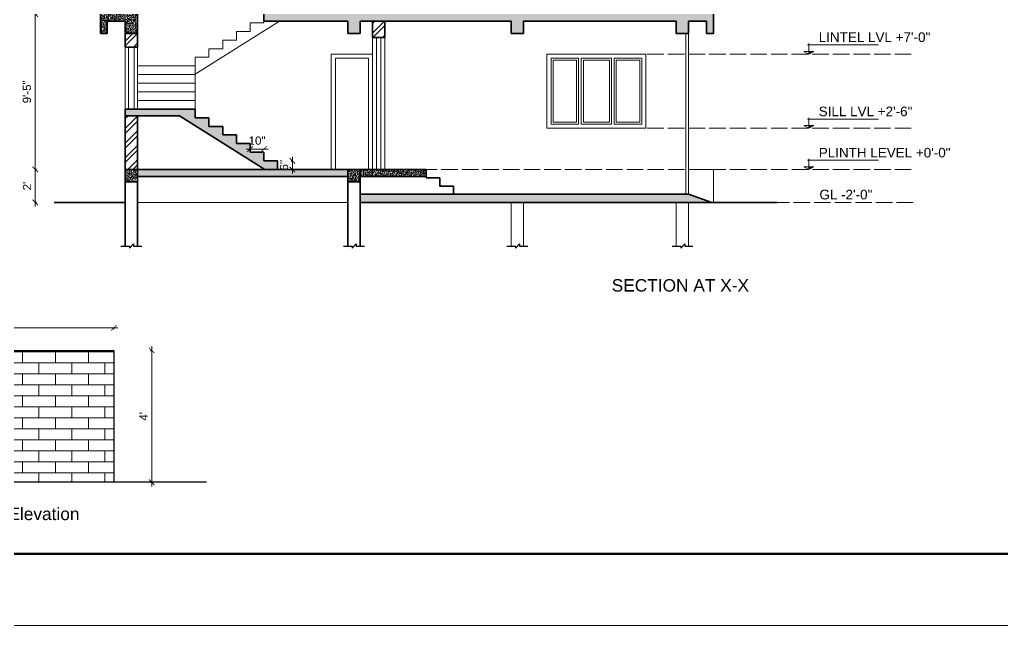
# Model space of a CAD drawing. Header units: inches. Extents: x 122663 to 154153, y 34228 to 39758.
# Drawn here: x 125015 to 125730, y 36139 to 36580 of the extents above; entities that cross this region are included whole.
import ezdxf

# ---------------------------------------------------------------- set-up
doc = ezdxf.new("R2010")
doc.units = ezdxf.units.IN
doc.header["$MEASUREMENT"] = 0
doc.header["$PDMODE"] = 35
doc.linetypes.add('ACAD_ISO02W100', pattern=[15, 12, -3])
for name, color, linetype, lineweight in [('BORDER', 7, 'Continuous', 60), ('Hatch', 9, 'Continuous', 9), ('Hidden', 254, 'ACAD_ISO02W100', 15), ('TEXT', 255, 'Continuous', 35), ('Walls', 11, 'Continuous', 35), ('Window', 3, 'Continuous', 0), ('Windows', 151, 'Continuous', 15)]:
    doc.layers.add(name, color=color, linetype=linetype, lineweight=lineweight)
doc.styles.get("Standard").update_dxf_attribs({"font": 'arial.ttf'})
doc.dimstyles.new('Copy(2) of Standard', dxfattribs={"dimtxt": 6, "dimasz": 4, "dimexe": 0, "dimexo": 6, "dimgap": 3, "dimtad": 1, "dimdec": 0, "dimlfac": 0.5, "dimzin": 0, "dimdsep": 46, "dimlunit": 4, "dimtxsty": 'Standard', "dimblk": 'ARCHTICK', "dimcen": 0.09, "dimdle": 3, "dimclrd": 256, "dimadec": 0, "dimazin": 0, "dimtfac": 1, "dimtdec": 0, "dimtofl": 0, "dimtmove": 0, "dimatfit": 3, "dimfxl": 1, "dimfxlon": 1, "dimtolj": 1, "dimtzin": 0, "dimlwd": -1, "dimarcsym": 0})
doc.dimstyles.get("Standard").update_dxf_attribs({"dimtxt": 6, "dimasz": 4, "dimexe": 0, "dimexo": 6, "dimgap": 3, "dimtad": 1, "dimdec": 0, "dimzin": 0, "dimdsep": 46, "dimlunit": 4, "dimtxsty": 'Standard', "dimblk": 'ARCHTICK', "dimcen": 0.09, "dimdle": 3, "dimclrd": 256, "dimadec": 0, "dimazin": 0, "dimtfac": 1, "dimtdec": 0, "dimtofl": 0, "dimtmove": 0, "dimatfit": 3, "dimfxl": 1, "dimfxlon": 1, "dimtolj": 1, "dimtzin": 0, "dimlwd": -1, "dimarcsym": 0})
pattern_1 = [(50, (32871.2815, 140.6406), (2.151780548, -0.188256405), [0.225, -2.475]), (355, (32871.2815, 140.6406), (-0.416254, 2.2565764), [0.18, -1.98]), (100.4514445, (32871.4608, 140.6249), (1.73552654, 2.068319973), [0.191220576, -2.103426336]), (46.1842, (32871.2815, 141.2406), (3.20172399, -0.49655784), [0.3375, -3.7125]), (96.6356355, (32871.5483, 141.1992), (2.80398584, 2.9223558), [0.28683103, -3.15514128]), (351.184164, (32871.2815, 141.2406), (2.80398584, 2.9223558), [0.27, -2.97]), (21, (32871.5815, 141.0906), (1.790721156, -1.207856672), [0.225, -2.475]), (326, (32871.5815, 141.0906), (0.729945996, 2.175450135), [0.18, -1.98]), (71.4514447, (32871.7307, 140.99), (2.52066713, 0.96759346), [0.19122057, -2.103426336]), (37.5, (32871.2815, 140.6406), (0.036479566, 0.9986815615), [0, -1.956, 0, -2.01, 0, -1.9875]), (7.5, (32871.2815, 140.6406), (0.789208612, 1.183235136), [0, -1.146, 0, -1.911, 0, -0.7575]), (327.5, (32870.6125, 140.6406), (1.6014673085, -0.067664615), [0, -0.75, 0, -2.34, 0, -3.105]), (317.5, (32870.3125, 140.6406), (1.749558508, 0.300314947), [0, -0.975, 0, -1.554, 0, -2.205])]
pattern_2 = [(45, (32941.093, 140.6406), (-5.30330086, 5.30330086), []), (45, (32944.629, 140.6406), (-5.30330086, 5.30330086), [])]

# ---------------------------------------------------------------- blocks, each defined once
blk = doc.blocks.new('ARROW')
at = {"layer": 'Hatch'}
h = blk.add_hatch(color=256, dxfattribs=at)
h.dxf.hatch_style = 1
h.paths.add_polyline_path([(12191116, -1270860), (12191485, -1270660), (12191116, -1270660)])
for p, q in [((12191016, -1270160), (12196383, -1270160)), ((12191116, -1270860), (12191116, -1270060)), ((12191485, -1270660), (12190746, -1270660)), ((12190746, -1270660), (12191116, -1270860)), ((12191485, -1270660), (12191116, -1270860))]:
    blk.add_line(p, q, dxfattribs=at)
blk = doc.blocks.new('_ArchTick')
at = {"color": 0, "linetype": 'ByBlock', "const_width": 0.15}
blk.add_lwpolyline([(-0.5, -0.5), (0.5, 0.5)], dxfattribs=at)
blk = doc.blocks.new('*D1422')
at = {"layer": 'Defpoints', "color": 0, "transparency": 16777216}
for p in [(125026.52, 36583.93), (125091.86, 36583.93), (125091.86, 36470.93)]:
    blk.add_point(p, dxfattribs=at)
at = {"layer": 'Windows', "transparency": 16777216}
blk.add_line((125026.52, 36467.93), (125026.52, 36586.93), dxfattribs=at)
at = {"layer": 'Windows', "color": 0, "lineweight": -2, "transparency": 16777216}
for p, q in [((125027.52, 36583.93), (125026.52, 36583.93)), ((125027.52, 36470.93), (125026.52, 36470.93))]:
    blk.add_line(p, q, dxfattribs=at)
at = {"layer": 'Windows', "transparency": 16777216, "xscale": 4, "yscale": 4, "zscale": 4}
for p, rotation in [((125026.52, 36583.93), 90), ((125026.52, 36470.93), 270)]:
    blk.add_blockref('_ArchTick', p, dxfattribs=dict(at, rotation=rotation))
at = {"layer": 'Windows', "color": 0, "lineweight": -2, "transparency": 16777216, "insert": (125020.46, 36527.43), "char_height": 6, "attachment_point": 5, "rotation": 90}
blk.add_mtext('\\A1;9\'-5"', dxfattribs=at)
blk = doc.blocks.new('*D1427')
at = {"layer": 'Defpoints', "color": 0, "transparency": 16777216}
for p in [(125091.86, 36470.93), (125026.52, 36446.93), (125091.86, 36446.93)]:
    blk.add_point(p, dxfattribs=at)
at = {"layer": 'Windows', "transparency": 16777216}
blk.add_line((125026.52, 36473.93), (125026.52, 36443.93), dxfattribs=at)
at = {"layer": 'Windows', "color": 0, "lineweight": -2, "transparency": 16777216}
for p, q in [((125027.52, 36470.93), (125026.52, 36470.93)), ((125027.52, 36446.93), (125026.52, 36446.93))]:
    blk.add_line(p, q, dxfattribs=at)
at = {"layer": 'Windows', "transparency": 16777216, "xscale": 4, "yscale": 4, "zscale": 4}
for p, rotation in [((125026.52, 36470.93), 90), ((125026.52, 36446.93), 270)]:
    blk.add_blockref('_ArchTick', p, dxfattribs=dict(at, rotation=rotation))
at = {"layer": 'Windows', "color": 0, "lineweight": -2, "transparency": 16777216, "insert": (125020.51, 36458.93), "char_height": 6, "attachment_point": 5, "rotation": 90}
blk.add_mtext("\\A1;2'", dxfattribs=at)
blk = doc.blocks.new('*D1193')
at = {"layer": 'Defpoints', "color": 0, "transparency": 16777216}
for p in [(125004.54, 37009.93), (125091.86, 37009.93), (125091.86, 36470.93)]:
    blk.add_point(p, dxfattribs=at)
at = {"layer": 'Windows', "transparency": 16777216}
blk.add_line((125004.54, 36467.93), (125004.54, 37012.93), dxfattribs=at)
at = {"layer": 'Windows', "color": 0, "lineweight": -2, "transparency": 16777216}
for p, q in [((125005.54, 37009.93), (125004.54, 37009.93)), ((125005.54, 36470.93), (125004.54, 36470.93))]:
    blk.add_line(p, q, dxfattribs=at)
at = {"layer": 'Windows', "transparency": 16777216, "xscale": 4, "yscale": 4, "zscale": 4}
for p, rotation in [((125004.54, 37009.93), 90), ((125004.54, 36470.93), 270)]:
    blk.add_blockref('_ArchTick', p, dxfattribs=dict(at, rotation=rotation))
at = {"layer": 'Windows', "color": 0, "lineweight": -2, "transparency": 16777216, "insert": (124998.53, 36740.43), "char_height": 6, "attachment_point": 5, "rotation": 90}
blk.add_mtext('\\A1;44\'-11"', dxfattribs=at)
blk = doc.blocks.new('*D1428')
at = {"layer": 'Defpoints', "color": 0, "transparency": 16777216}
for p in [(125202.86, 36477.21), (125202.86, 36470.93), (125213.59, 36470.93)]:
    blk.add_point(p, dxfattribs=at)
at = {"layer": 'Windows', "color": 0, "lineweight": -2, "transparency": 16777216}
for p, q in [((125212.59, 36477.21), (125213.59, 36477.21)), ((125212.59, 36470.93), (125213.59, 36470.93))]:
    blk.add_line(p, q, dxfattribs=at)
at = {"layer": 'Windows', "transparency": 16777216}
blk.add_line((125213.59, 36480.21), (125213.59, 36467.93), dxfattribs=at)
at = {"layer": 'Windows', "transparency": 16777216, "xscale": 4, "yscale": 4, "zscale": 4}
for p, rotation in [((125213.59, 36477.21), 90), ((125213.59, 36470.93), 270)]:
    blk.add_blockref('_ArchTick', p, dxfattribs=dict(at, rotation=rotation))
at = {"layer": 'Windows', "color": 0, "lineweight": -2, "transparency": 16777216, "insert": (125207.53, 36474.07), "char_height": 6, "attachment_point": 5, "rotation": 90}
blk.add_mtext('\\A1;6"', dxfattribs=at)
blk = doc.blocks.new('*D1429')
at = {"layer": 'Defpoints', "color": 0, "transparency": 16777216}
for p in [(125182.86, 36485.84), (125182.86, 36483.49), (125192.86, 36483.49)]:
    blk.add_point(p, dxfattribs=at)
at = {"layer": 'Windows', "transparency": 16777216}
blk.add_line((125195.86, 36485.84), (125179.86, 36485.84), dxfattribs=at)
at = {"layer": 'Windows', "transparency": 16777216, "xscale": 4, "yscale": 4, "zscale": 4, "rotation": 180}
blk.add_blockref('_ArchTick', (125182.86, 36485.84), dxfattribs=at)
at = {"layer": 'Windows', "transparency": 16777216, "xscale": 4, "yscale": 4, "zscale": 4}
blk.add_blockref('_ArchTick', (125192.86, 36485.84), dxfattribs=at)
at = {"layer": 'Windows', "color": 0, "lineweight": -2, "transparency": 16777216, "insert": (125187.86, 36491.91), "char_height": 6, "attachment_point": 5}
blk.add_mtext('\\A1;10"', dxfattribs=at)
blk = doc.blocks.new('*D1198')
at = {"layer": 'Defpoints', "color": 0, "transparency": 16777216}
for p in [(125083.63, 36355.76), (124904.11, 36243.39), (125083.63, 36243.39)]:
    blk.add_point(p, dxfattribs=at)
at = {"layer": 'Windows', "transparency": 16777216}
blk.add_line((124901.11, 36355.76), (125086.63, 36355.76), dxfattribs=at)
at = {"layer": 'Windows', "color": 0, "lineweight": -2, "transparency": 16777216}
for p, q in [((124904.11, 36354.76), (124904.11, 36355.76)), ((125083.63, 36354.76), (125083.63, 36355.76))]:
    blk.add_line(p, q, dxfattribs=at)
at = {"layer": 'Windows', "transparency": 16777216, "xscale": 4, "yscale": 4, "zscale": 4, "rotation": 180}
blk.add_blockref('_ArchTick', (124904.11, 36355.76), dxfattribs=at)
at = {"layer": 'Windows', "transparency": 16777216, "xscale": 4, "yscale": 4, "zscale": 4}
blk.add_blockref('_ArchTick', (125083.63, 36355.76), dxfattribs=at)
at = {"layer": 'Windows', "color": 0, "lineweight": -2, "transparency": 16777216, "insert": (124993.87, 36361.82), "char_height": 6, "attachment_point": 5}
blk.add_mtext('\\A1;7\'-6"', dxfattribs=at)
blk = doc.blocks.new('*D1443')
at = {"layer": 'Defpoints', "color": 0, "transparency": 16777216}
for p in [(124904.11, 36339.36), (124904.11, 36243.39), (125111.27, 36243.39)]:
    blk.add_point(p, dxfattribs=at)
at = {"layer": 'Windows', "transparency": 16777216}
blk.add_line((125111.27, 36342.36), (125111.27, 36240.39), dxfattribs=at)
at = {"layer": 'Windows', "color": 0, "lineweight": -2, "transparency": 16777216}
for p, q in [((125110.27, 36339.36), (125111.27, 36339.36)), ((125110.27, 36243.39), (125111.27, 36243.39))]:
    blk.add_line(p, q, dxfattribs=at)
at = {"layer": 'Windows', "transparency": 16777216, "xscale": 4, "yscale": 4, "zscale": 4}
for p, rotation in [((125111.27, 36339.36), 90), ((125111.27, 36243.39), 270)]:
    blk.add_blockref('_ArchTick', p, dxfattribs=dict(at, rotation=rotation))
at = {"layer": 'Windows', "color": 0, "lineweight": -2, "transparency": 16777216, "insert": (125105.27, 36291.37), "char_height": 6, "attachment_point": 5, "rotation": 90}
blk.add_mtext("\\A1;4'", dxfattribs=at)

msp = doc.modelspace()

# ---------------------------------------------------------------- hatches: boundary and pattern name
at = {"layer": 'Hatch'}
h = msp.add_hatch(dxfattribs=at)
h.set_pattern_fill('AR-CONC', color=256, scale=0.3)
h.set_pattern_definition(pattern_1)
h.paths.add_polyline_path([(125091.86, 36569.93), (125100.86, 36569.93), (125100.86, 36583.93), (125091.86, 36583.93), (125073.86, 36583.93), (125073.86, 36569.93), (125078.86, 36569.93), (125078.86, 36578.93), (125091.86, 36578.93)])
h = msp.add_hatch(dxfattribs=at)
h.set_pattern_fill('AR-CONC', color=256, scale=0.3)
h.set_pattern_definition(pattern_1)
h.paths.add_polyline_path([(125192.86, 36583.93), (125192.86, 36578.93), (125253.86, 36578.93), (125253.86, 36569.93), (125262.86, 36569.93), (125262.86, 36578.93), (125372.64, 36578.93), (125372.64, 36569.93), (125381.64, 36569.93), (125381.64, 36578.93), (125492.86, 36578.93), (125492.86, 36569.93), (125501.86, 36569.93), (125501.86, 36578.93), (125514.86, 36578.93), (125514.86, 36569.93), (125519.86, 36569.93), (125519.86, 36583.93), (125503.53, 36583.93)])
h = msp.add_hatch(dxfattribs=at)
h.set_pattern_fill('ANSI32', color=256, scale=20)
h.set_pattern_definition([(45, (32871.2815, 140.6406), (-5.30330086, 5.30330086), []), (45, (32874.817, 140.6406), (-5.30330086, 5.30330086), [])])
h.paths.add_polyline_path([(125271.86, 36566.93), (125280.86, 36566.93), (125280.86, 36578.93), (125271.86, 36578.93)])
h = msp.add_hatch(dxfattribs=at)
h.set_pattern_fill('ANSI32', color=256, scale=20)
h.set_pattern_definition(pattern_2)
h.paths.add_polyline_path([(125100.86, 36559.93), (125100.86, 36569.93), (125091.86, 36569.93), (125091.86, 36559.93)])
h = msp.add_hatch(dxfattribs=at)
h.set_pattern_fill('AR-CONC', color=256, scale=0.3)
h.set_pattern_definition(pattern_1)
h.paths.add_polyline_path([(125193.45, 36470.93), (125202.86, 36470.93), (125202.86, 36477.21), (125192.86, 36477.21), (125192.86, 36483.49), (125182.86, 36483.49), (125182.86, 36489.77), (125172.86, 36489.77), (125172.86, 36496.05), (125162.86, 36496.05), (125162.86, 36502.32), (125152.86, 36502.32), (125152.86, 36508.6), (125142.86, 36508.6), (125142.86, 36514.88), (125091.86, 36514.88), (125091.86, 36509.88), (125131.42, 36509.88)])
h = msp.add_hatch(dxfattribs=at)
h.set_pattern_fill('ANSI32', color=256, scale=20)
h.set_pattern_definition(pattern_2)
h.paths.add_polyline_path([(125091.86, 36470.93), (125100.86, 36470.93), (125100.86, 36509.88), (125091.86, 36509.88)])
h = msp.add_hatch(dxfattribs=at)
h.set_pattern_fill('AR-CONC', color=256, scale=0.3)
h.set_pattern_definition([(50, (32941.0932, 140.6406), (2.151780548, -0.188256405), [0.225, -2.475]), (355, (32941.0932, 140.6406), (-0.416254, 2.2565764), [0.18, -1.98]), (100.4514445, (32941.2725, 140.6249), (1.73552654, 2.068319973), [0.191220576, -2.103426336]), (46.1842, (32941.0932, 141.2406), (3.20172399, -0.49655784), [0.3375, -3.7125]), (96.6356355, (32941.36, 141.1992), (2.80398584, 2.9223558), [0.28683103, -3.15514128]), (351.184164, (32941.0932, 141.2406), (2.80398584, 2.9223558), [0.27, -2.97]), (21, (32941.3932, 141.0906), (1.790721156, -1.207856672), [0.225, -2.475]), (326, (32941.3932, 141.0906), (0.729945996, 2.175450135), [0.18, -1.98]), (71.4514447, (32941.5424, 140.99), (2.52066713, 0.96759346), [0.19122057, -2.103426336]), (37.5, (32941.0932, 140.6406), (0.036479566, 0.9986815615), [0, -1.956, 0, -2.01, 0, -1.9875]), (7.5, (32941.0932, 140.6406), (0.789208612, 1.183235136), [0, -1.146, 0, -1.911, 0, -0.7575]), (327.5, (32940.4242, 140.6406), (1.6014673085, -0.067664615), [0, -0.75, 0, -2.34, 0, -3.105]), (317.5, (32940.1242, 140.6406), (1.749558508, 0.300314947), [0, -0.975, 0, -1.554, 0, -2.205])])
h.paths.add_polyline_path([(125100.86, 36470.93), (125091.86, 36470.93), (125091.86, 36461.93), (125100.86, 36461.93)])
h = msp.add_hatch(dxfattribs=at)
h.set_pattern_fill('AR-CONC', color=256, scale=0.3)
h.set_pattern_definition(pattern_1)
h.paths.add_polyline_path([(125253.86, 36465.93), (125253.86, 36470.93), (125241.86, 36470.93), (125100.86, 36470.93), (125100.86, 36465.93)])
h = msp.add_hatch(dxfattribs=at)
h.set_pattern_fill('AR-CONC', color=256, scale=0.3)
h.set_pattern_definition(pattern_1)
h.paths.add_polyline_path([(125262.86, 36470.93), (125253.86, 36470.93), (125253.86, 36465.93), (125253.86, 36461.93), (125262.86, 36461.93)])
h = msp.add_hatch(dxfattribs=at)
h.set_pattern_fill('AR-CONC', color=256, scale=0.3)
h.set_pattern_definition(pattern_1)
h.paths.add_polyline_path([(125310.86, 36470.93), (125262.86, 36470.93), (125262.86, 36465.93), (125310.86, 36465.93)])
h = msp.add_hatch(dxfattribs=at)
h.set_pattern_fill('AR-CONC', color=256, scale=0.3)
h.set_pattern_definition([(50, (13226.2134, 140.6406), (2.151780548, -0.188256405), [0.225, -2.475]), (355, (13226.2134, 140.6406), (-0.416254, 2.2565764), [0.18, -1.98]), (100.4514445, (13226.3928, 140.6249), (1.73552654, 2.068319973), [0.191220576, -2.103426336]), (46.1842, (13226.2134, 141.2406), (3.20172399, -0.49655784), [0.3375, -3.7125]), (96.6356355, (13226.4803, 141.1992), (2.80398584, 2.9223558), [0.28683103, -3.15514128]), (351.184164, (13226.2134, 141.2406), (2.803985835, 2.9223558), [0.27, -2.97]), (21, (13226.5134, 141.0906), (1.790721156, -1.207856672), [0.225, -2.475]), (326, (13226.5134, 141.0906), (0.729945996, 2.175450135), [0.18, -1.98]), (71.4514447, (13226.6627, 140.99), (2.52066713, 0.96759346), [0.19122057, -2.103426336]), (37.5, (13226.21344, 140.6406), (0.036479566, 0.9986815615), [0, -1.956, 0, -2.01, 0, -1.9875]), (7.5, (13226.2134, 140.6406), (0.789208612, 1.183235136), [0, -1.146, 0, -1.911, 0, -0.7575]), (327.5, (13225.54444, 140.6406), (1.6014673085, -0.067664615), [0, -0.75, 0, -2.34, 0, -3.105]), (317.5, (13225.2444, 140.6406), (1.749558508, 0.300314947), [0, -0.975, 0, -1.554, 0, -2.205])])
h.paths.add_polyline_path([(125262.86, 36452.93), (125262.86, 36446.93), (125501.86, 36446.93), (125518.66, 36446.93), (125501.86, 36452.93)])
at = {"layer": 'Windows'}
h = msp.add_hatch(dxfattribs=at)
h.set_pattern_fill('AR-BRSTD', color=256, scale=3)
h.set_pattern_definition([(0, (15925.125, -914.28), (0, 8.001), []), (90, (15925.125, -914.28), (-12, 8.001), [8.001, -8.001])])
h.paths.add_polyline_path([(124904.11, 36243.39), (125083.63, 36243.39), (125083.63, 36339.36), (124904.11, 36339.36)])

# ---------------------------------------------------------------- linework, layer by layer
at = {"layer": 'BORDER'}
msp.add_lwpolyline([(126038.98, 38282.19), (126038.98, 36191.34), (122976.14, 36191.34), (122976.14, 38282.19)], close=True, dxfattribs=at)
at = {"layer": 'Hidden'}
for p, q in [((125663.81, 36554.93), (125470.75, 36554.93)), ((125663.81, 36500.93), (125470.75, 36500.93)), ((125663.86, 36470.93), (125310.86, 36470.93)), ((125665.16, 36446.93), (125543.91, 36446.93))]:
    msp.add_line(p, q, dxfattribs=at)
at = {"layer": 'Walls'}
for p, q in [((125073.86, 36583.93), (125073.86, 36569.93)), ((125100.86, 36569.93), (125100.86, 36583.93)), ((125192.86, 36578.93), (125192.86, 36583.93)), ((125519.86, 36583.93), (125519.86, 36569.93)), ((125078.86, 36578.93), (125078.86, 36569.93)), ((125078.86, 36578.93), (125091.86, 36578.93)), ((125091.86, 36569.93), (125091.86, 36578.93)), ((125192.86, 36578.93), (125253.86, 36578.93)), ((125253.86, 36569.93), (125253.86, 36578.93)), ((125262.86, 36578.93), (125372.64, 36578.93)), ((125262.86, 36569.93), (125262.86, 36578.93)), ((125271.86, 36578.93), (125271.86, 36566.93)), ((125280.86, 36566.93), (125280.86, 36578.93)), ((125372.64, 36569.93), (125372.64, 36578.93)), ((125381.64, 36578.93), (125492.86, 36578.93)), ((125381.64, 36569.93), (125381.64, 36578.93)), ((125492.86, 36569.93), (125492.86, 36578.93)), ((125501.86, 36569.93), (125501.86, 36578.93)), ((125514.86, 36578.93), (125501.86, 36578.93)), ((125514.86, 36578.93), (125514.86, 36569.93)), ((125078.86, 36569.93), (125073.86, 36569.93)), ((125091.86, 36559.93), (125091.86, 36569.93)), ((125091.86, 36569.93), (125100.86, 36569.93)), ((125100.86, 36559.93), (125100.86, 36569.93)), ((125253.86, 36569.93), (125262.86, 36569.93)), ((125372.64, 36569.93), (125381.64, 36569.93)), ((125492.86, 36569.93), (125501.86, 36569.93)), ((125514.86, 36569.93), (125519.86, 36569.93)), ((125271.86, 36566.93), (125280.86, 36566.93)), ((125100.86, 36559.93), (125091.86, 36559.93)), ((125091.86, 36509.88), (125091.86, 36514.88)), ((125142.86, 36514.88), (125091.86, 36514.88)), ((125142.86, 36508.6), (125142.86, 36514.88)), ((125091.86, 36470.93), (125091.86, 36509.88)), ((125131.42, 36509.88), (125091.86, 36509.88)), ((125100.86, 36470.93), (125100.86, 36509.88)), ((125131.42, 36509.88), (125193.45, 36470.93)), ((125152.86, 36508.6), (125142.86, 36508.6)), ((125152.86, 36502.32), (125152.86, 36508.6)), ((125162.86, 36502.32), (125152.86, 36502.32)), ((125162.86, 36496.05), (125162.86, 36502.32)), ((125172.86, 36496.05), (125162.86, 36496.05)), ((125172.86, 36489.77), (125172.86, 36496.05)), ((125182.86, 36489.77), (125172.86, 36489.77)), ((125182.86, 36483.49), (125182.86, 36489.77)), ((125192.86, 36483.49), (125182.86, 36483.49)), ((125192.86, 36477.21), (125192.86, 36483.49)), ((125202.86, 36477.21), (125192.86, 36477.21)), ((125202.86, 36470.93), (125202.86, 36477.21)), ((125091.86, 36461.93), (125091.86, 36470.93)), ((125091.86, 36470.93), (125310.86, 36470.93)), ((125100.86, 36461.93), (125100.86, 36470.93)), ((125253.86, 36415.25), (125253.86, 36470.93)), ((125262.86, 36415.25), (125262.86, 36470.93)), ((125310.86, 36464.93), (125310.86, 36470.93)), ((125100.86, 36465.93), (125253.86, 36465.93)), ((125262.86, 36465.93), (125310.86, 36465.93)), ((125320.86, 36464.93), (125310.86, 36464.93)), ((125320.86, 36458.93), (125320.86, 36464.93)), ((125091.86, 36415.25), (125091.86, 36461.93)), ((125091.86, 36461.93), (125100.86, 36461.93)), ((125100.86, 36415.25), (125100.86, 36461.93)), ((125253.86, 36461.93), (125262.86, 36461.93)), ((125330.86, 36458.93), (125320.86, 36458.93)), ((125330.86, 36452.93), (125330.86, 36458.93)), ((125262.86, 36452.93), (125501.86, 36452.93)), ((125501.86, 36452.93), (125518.66, 36446.93)), ((125091.86, 36446.93), (125040.33, 36446.93)), ((125262.86, 36446.93), (125501.86, 36446.93)), ((125501.86, 36446.93), (125566.31, 36446.93))]:
    msp.add_line(p, q, dxfattribs=at)
at = {"layer": 'Window'}
msp.add_lwpolyline([(126090.98, 38334.19), (126090.98, 36139.34), (122924.14, 36139.34), (122924.14, 38334.19)], close=True, dxfattribs=at)
at = {"layer": 'Windows'}
for p, q in [((125204.29, 36578.93), (125142.86, 36540.36)), ((125182.86, 36571.38), (125182.86, 36577.66)), ((125182.86, 36577.66), (125192.86, 36577.66)), ((125192.86, 36577.66), (125192.86, 36578.93)), ((125172.86, 36565.1), (125172.86, 36571.38)), ((125172.86, 36571.38), (125182.86, 36571.38)), ((125499.86, 36569.93), (125499.86, 36452.93)), ((125501.86, 36569.93), (125501.86, 36452.93)), ((125162.86, 36558.82), (125162.86, 36565.1)), ((125162.86, 36565.1), (125172.86, 36565.1)), ((125271.86, 36566.93), (125271.86, 36470.93)), ((125274.86, 36566.93), (125274.86, 36470.93)), ((125277.86, 36470.93), (125277.86, 36566.93)), ((125280.86, 36470.93), (125280.86, 36566.93)), ((125091.86, 36514.88), (125091.86, 36559.93)), ((125094.36, 36514.88), (125094.36, 36559.93)), ((125098.36, 36514.88), (125098.36, 36559.93)), ((125100.86, 36514.88), (125100.86, 36559.93)), ((125152.86, 36552.55), (125152.86, 36558.82)), ((125152.86, 36558.82), (125162.86, 36558.82)), ((125142.86, 36546.27), (125142.86, 36552.55)), ((125142.86, 36552.55), (125152.86, 36552.55)), ((125401.75, 36503.93), (125401.75, 36551.93)), ((125421.75, 36551.93), (125401.75, 36551.93)), ((125421.75, 36503.93), (125421.75, 36551.93)), ((125423.75, 36503.93), (125423.75, 36551.93)), ((125445.75, 36551.93), (125423.75, 36551.93)), ((125445.75, 36503.93), (125445.75, 36551.93)), ((125447.75, 36503.93), (125447.75, 36551.93)), ((125467.75, 36551.93), (125447.75, 36551.93)), ((125467.75, 36551.93), (125467.75, 36503.93)), ((125142.86, 36546.27), (125100.86, 36546.27)), ((125142.86, 36514.88), (125142.86, 36546.27)), ((125142.86, 36539.99), (125100.86, 36539.99)), ((125142.86, 36533.71), (125100.86, 36533.71)), ((125142.86, 36527.43), (125100.86, 36527.43)), ((125142.86, 36521.16), (125100.86, 36521.16)), ((125421.75, 36503.93), (125401.75, 36503.93)), ((125445.75, 36503.93), (125423.75, 36503.93)), ((125467.75, 36503.93), (125447.75, 36503.93)), ((125501.86, 36470.93), (125519.86, 36470.93)), ((125519.86, 36470.93), (125519.86, 36446.93)), ((125100.86, 36446.93), (125253.86, 36446.93)), ((125372.64, 36415.25), (125372.64, 36446.93)), ((125381.64, 36415.25), (125381.64, 36446.93)), ((125492.86, 36415.25), (125492.86, 36446.93)), ((125501.86, 36415.25), (125501.86, 36446.93))]:
    msp.add_line(p, q, dxfattribs=at)
at = {"layer": 'Windows', "lineweight": -2}
for p, q in [((125088.81, 36415.25), (125095.16, 36415.25)), ((125098.03, 36416.76), (125095.16, 36413.74)), ((125095.16, 36415.25), (125095.16, 36413.74)), ((125098.03, 36416.76), (125098.03, 36415.25)), ((125098.03, 36415.25), (125104.02, 36415.25)), ((125250.81, 36415.25), (125257.16, 36415.25)), ((125260.03, 36416.76), (125257.16, 36413.74)), ((125257.16, 36415.25), (125257.16, 36413.74)), ((125260.03, 36416.76), (125260.03, 36415.25)), ((125260.03, 36415.25), (125266.02, 36415.25)), ((125369.59, 36415.25), (125375.94, 36415.25)), ((125378.81, 36416.76), (125375.94, 36413.74)), ((125375.94, 36415.25), (125375.94, 36413.74)), ((125378.81, 36416.76), (125378.81, 36415.25)), ((125378.81, 36415.25), (125384.8, 36415.25)), ((125489.81, 36415.25), (125496.16, 36415.25)), ((125499.03, 36416.76), (125496.16, 36413.74)), ((125496.16, 36415.25), (125496.16, 36413.74)), ((125499.03, 36416.76), (125499.03, 36415.25)), ((125499.03, 36415.25), (125505.02, 36415.25)), ((124904.11, 36339.36), (125083.63, 36339.36)), ((125083.63, 36339.36), (125083.63, 36243.39)), ((125151.19, 36243.39), (124754.69, 36243.39))]:
    msp.add_line(p, q, dxfattribs=at)
at = {"layer": 'Windows'}
for points in [[(125241.86, 36554.93), (125271.86, 36554.93), (125271.86, 36470.93), (125241.86, 36470.93)], [(125244.86, 36551.93), (125268.86, 36551.93), (125268.86, 36470.93), (125244.86, 36470.93)], [(125470.75, 36554.93), (125398.75, 36554.93), (125398.75, 36500.93), (125470.75, 36500.93)], [(125403.25, 36505.43), (125420.25, 36505.43), (125420.25, 36550.43), (125403.25, 36550.43)], [(125425.25, 36505.43), (125444.25, 36505.43), (125444.25, 36550.43), (125425.25, 36550.43)], [(125449.25, 36505.43), (125466.25, 36505.43), (125466.25, 36550.43), (125449.25, 36550.43)]]:
    msp.add_lwpolyline(points, close=True, dxfattribs=at)

# ---------------------------------------------------------------- block references
at = {"layer": 'Hatch', "xscale": 0.00961112412406467, "yscale": 0.00961112412406467, "zscale": 0.00961112412406467}
for p in [(8418.96, 48769.33), (8418.96, 48715.33), (8419.01, 48685.33)]:
    msp.add_blockref('ARROW', p, dxfattribs=at)

# ---------------------------------------------------------------- texts
at = {"layer": 'TEXT'}
for s, width, gutter_width, heights, insert, char_height, attachment_point in [('LINTEL LVL +7\'-0" ', 126.485, 7.21, [14.42], (125596.51, 36570.69), 7, 1), ('SILL LVL +2\'-6" ', 126.485, 7.21, [14.42], (125596.51, 36516.69), 7, 1), ('PLINTH LEVEL +0\'-0" ', 126.485, 7.21, [14.42], (125596.56, 36486.69), 7, 1), ('GL -2\'-0" ', 84.3934, 7.21, [0], (125597.02, 36456.18), 7, 1), ('North Wall Elevation', 179.408, 4.86, [0], (125058.68, 36224.9), 9, 3)]:
    msp.add_mtext_dynamic_manual_height_columns(s, width=width, gutter_width=gutter_width, heights=heights, dxfattribs=dict(at, insert=insert, char_height=char_height, attachment_point=attachment_point))
at = {"layer": 'Windows', "insert": (125545.79, 36391.17), "char_height": 9, "attachment_point": 3}
msp.add_mtext_dynamic_manual_height_columns('SECTION AT X-X', width=245.0498, gutter_width=2.25, heights=[37.88], dxfattribs=at)

# ---------------------------------------------------------------- dimensions: what is measured, and where the dimension line sits
at = {"layer": 'Windows', "lineweight": -2}
for base, p1, p2, angle, dimstyle, picture, middle in [((125004.54, 37009.93), (125091.86, 36470.93), (125091.86, 37009.93), 90, 'Standard', '*D1193', (124998.53, 36740.43)), ((125026.52, 36583.93), (125091.86, 36470.93), (125091.86, 36583.93), 90, 'Standard', '*D1422', (125020.46, 36527.43)), ((125083.63, 36355.76), (124904.11, 36243.39), (125083.63, 36243.39), 180, 'Copy(2) of Standard', '*D1198', (124993.87, 36361.82)), ((125111.27, 36243.39), (124904.11, 36339.36), (124904.11, 36243.39), 90, 'Copy(2) of Standard', '*D1443', (125105.27, 36291.37))]:
    dim = msp.add_linear_dim(base=base, p1=p1, p2=p2, angle=angle, dimstyle=dimstyle, dxfattribs=at)
    dim.commit()
    dim.dimension.update_dxf_attribs({"geometry": picture, "text_midpoint": middle})
dim = msp.add_linear_dim(base=(125182.86, 36485.84), p1=(125192.86, 36483.49), p2=(125182.86, 36483.49), dimstyle='Standard', dxfattribs=at)
dim.commit()
dim.dimension.update_dxf_attribs({"geometry": '*D1429', "text_midpoint": (125187.86, 36485.84), "dimtype": 160})
dim = msp.add_linear_dim(base=(125213.59, 36470.93), p1=(125202.86, 36477.21), p2=(125202.86, 36470.93), angle=90, dimstyle='Standard', dxfattribs=at)
dim.commit()
dim.dimension.update_dxf_attribs({"geometry": '*D1428', "text_midpoint": (125213.59, 36474.07), "dimtype": 160})
dim = msp.add_linear_dim(base=(125026.52, 36446.93), p1=(125091.86, 36470.93), p2=(125091.86, 36446.93), angle=90, dimstyle='Standard', override={"dimtmove": 1}, dxfattribs=at)
dim.commit()
dim.dimension.update_dxf_attribs({"geometry": '*D1427', "text_midpoint": (125026.52, 36458.93), "dimtype": 160})

doc.saveas('drawing.dxf')
